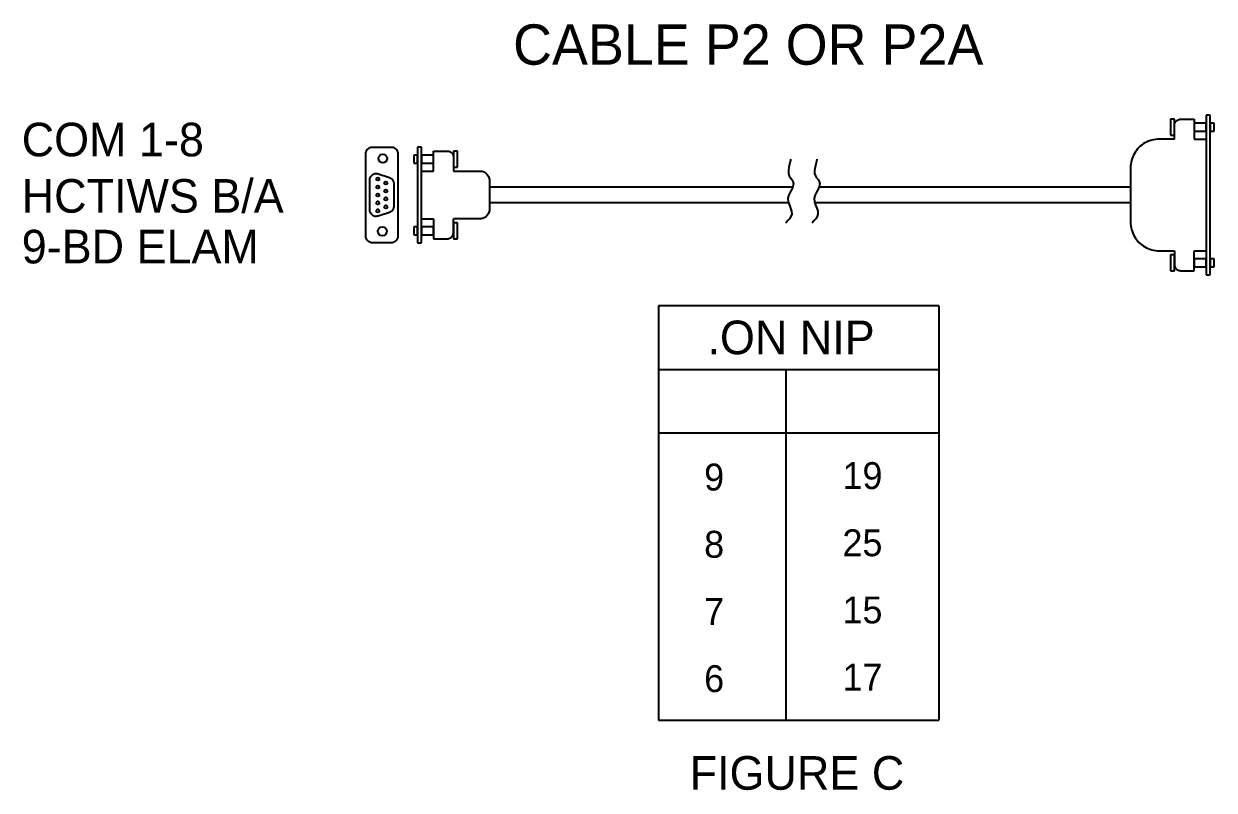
# Model space of a CAD drawing. Extents: x 0.3 to 2.83, y 0.04 to 1.68.
# Drawn here: x 1.3883 to 1.7575, y 0.2907 to 0.5283 of the extents above; entities that cross this region are included whole.
import ezdxf

# ---------------------------------------------------------------- set-up
doc = ezdxf.new("R2010")
doc.units = 0
doc.layers.add('--ANNO-TEXT', color=7, linetype='Continuous')
doc.layers.add('G-OBJT-NEW', color=7, linetype='Continuous')

msp = doc.modelspace()

# ---------------------------------------------------------------- linework, layer by layer
at = {"layer": 'G-OBJT-NEW'}
for p, q in [((1.74388, 0.49875), (1.74388, 0.49381)), ((1.74512, 0.49875), (1.74388, 0.49875)), ((1.74388, 0.49875), (1.74388, 0.49381)), ((1.74512, 0.49875), (1.74388, 0.49875)), ((1.74512, 0.49381), (1.74512, 0.49875)), ((1.74512, 0.49381), (1.74512, 0.49875)), ((1.74589, 0.49835), (1.7461, 0.49849)), ((1.74589, 0.49835), (1.7461, 0.49849)), ((1.7461, 0.49849), (1.74634, 0.4986)), ((1.7461, 0.49849), (1.74634, 0.4986)), ((1.74634, 0.4986), (1.74658, 0.49869)), ((1.74634, 0.4986), (1.74658, 0.49869)), ((1.74658, 0.49869), (1.74684, 0.49874)), ((1.74658, 0.49869), (1.74684, 0.49874)), ((1.74684, 0.49874), (1.74709, 0.49875)), ((1.74684, 0.49874), (1.74709, 0.49875)), ((1.74709, 0.49875), (1.7513, 0.49875)), ((1.74709, 0.49875), (1.7513, 0.49875)), ((1.7513, 0.49875), (1.7513, 0.49258)), ((1.7513, 0.49875), (1.7513, 0.49258)), ((1.755, 0.49999), (1.755, 0.45055)), ((1.75624, 0.49999), (1.755, 0.49999)), ((1.755, 0.49999), (1.755, 0.45055)), ((1.75624, 0.49999), (1.755, 0.49999)), ((1.75624, 0.45055), (1.75624, 0.49999)), ((1.75624, 0.45055), (1.75624, 0.49999)), ((1.74512, 0.49678), (1.74513, 0.49704)), ((1.74512, 0.49678), (1.74513, 0.49704)), ((1.74512, 0.49258), (1.74512, 0.49678)), ((1.74512, 0.49258), (1.74512, 0.49678)), ((1.74513, 0.49704), (1.74518, 0.49729)), ((1.74513, 0.49704), (1.74518, 0.49729)), ((1.74518, 0.49729), (1.74527, 0.49753)), ((1.74518, 0.49729), (1.74527, 0.49753)), ((1.74527, 0.49753), (1.74538, 0.49777)), ((1.74527, 0.49753), (1.74538, 0.49777)), ((1.74538, 0.49777), (1.74552, 0.49798)), ((1.74538, 0.49777), (1.74552, 0.49798)), ((1.74552, 0.49798), (1.7457, 0.49818)), ((1.74552, 0.49798), (1.7457, 0.49818)), ((1.7457, 0.49818), (1.74589, 0.49835)), ((1.7457, 0.49818), (1.74589, 0.49835)), ((1.7513, 0.49752), (1.7513, 0.49505)), ((1.755, 0.49752), (1.7513, 0.49752)), ((1.7513, 0.49752), (1.7513, 0.49505)), ((1.755, 0.49752), (1.7513, 0.49752)), ((1.7513, 0.49505), (1.755, 0.49505)), ((1.7513, 0.49505), (1.755, 0.49505)), ((1.755, 0.49505), (1.755, 0.49752)), ((1.755, 0.49505), (1.755, 0.49752)), ((1.75624, 0.49752), (1.75624, 0.49505)), ((1.75748, 0.49752), (1.75624, 0.49752)), ((1.75624, 0.49752), (1.75624, 0.49505)), ((1.75748, 0.49752), (1.75624, 0.49752)), ((1.75624, 0.49505), (1.75748, 0.49505)), ((1.75624, 0.49505), (1.75748, 0.49505)), ((1.75748, 0.49505), (1.75748, 0.49752)), ((1.75748, 0.49505), (1.75748, 0.49752)), ((1.73548, 0.49108), (1.735, 0.49074)), ((1.73597, 0.49138), (1.73548, 0.49108)), ((1.73648, 0.49166), (1.73597, 0.49138)), ((1.73701, 0.4919), (1.73648, 0.49166)), ((1.73756, 0.4921), (1.73701, 0.4919)), ((1.73812, 0.49227), (1.73756, 0.4921)), ((1.73868, 0.4924), (1.73812, 0.49227)), ((1.73926, 0.4925), (1.73868, 0.4924)), ((1.73984, 0.49256), (1.73926, 0.4925)), ((1.74042, 0.49258), (1.73984, 0.49256)), ((1.74512, 0.49258), (1.74042, 0.49258)), ((1.74388, 0.49381), (1.74512, 0.49381)), ((1.74388, 0.49381), (1.74512, 0.49381)), ((1.7513, 0.49258), (1.755, 0.49258)), ((1.7513, 0.49258), (1.755, 0.49258)), ((1.49438, 0.48813), (1.49439, 0.48838)), ((1.49438, 0.48813), (1.49439, 0.48838)), ((1.49438, 0.47527), (1.49438, 0.48813)), ((1.49438, 0.47527), (1.49438, 0.48813)), ((1.49439, 0.48838), (1.49444, 0.48864)), ((1.49439, 0.48838), (1.49444, 0.48864)), ((1.49444, 0.48864), (1.49453, 0.48888)), ((1.49444, 0.48864), (1.49453, 0.48888)), ((1.49453, 0.48888), (1.49464, 0.48911)), ((1.49453, 0.48888), (1.49464, 0.48911)), ((1.49464, 0.48911), (1.49479, 0.48933)), ((1.49464, 0.48911), (1.49479, 0.48933)), ((1.49479, 0.48933), (1.49496, 0.48952)), ((1.49479, 0.48933), (1.49496, 0.48952)), ((1.49496, 0.48952), (1.49515, 0.48969)), ((1.49496, 0.48952), (1.49515, 0.48969)), ((1.49515, 0.48969), (1.49537, 0.48984)), ((1.49515, 0.48969), (1.49537, 0.48984)), ((1.49537, 0.48984), (1.4956, 0.48995)), ((1.49537, 0.48984), (1.4956, 0.48995)), ((1.4956, 0.48995), (1.49584, 0.49004)), ((1.4956, 0.48995), (1.49584, 0.49004)), ((1.49584, 0.49004), (1.4961, 0.49009)), ((1.49584, 0.49004), (1.4961, 0.49009)), ((1.4961, 0.49009), (1.49635, 0.4901)), ((1.4961, 0.49009), (1.49635, 0.4901)), ((1.49635, 0.4901), (1.50229, 0.4901)), ((1.49635, 0.4901), (1.50229, 0.4901)), ((1.50229, 0.4901), (1.50255, 0.49009)), ((1.50229, 0.4901), (1.50255, 0.49009)), ((1.50255, 0.49009), (1.5028, 0.49004)), ((1.50255, 0.49009), (1.5028, 0.49004)), ((1.5028, 0.49004), (1.50304, 0.48995)), ((1.5028, 0.49004), (1.50304, 0.48995)), ((1.50304, 0.48995), (1.50328, 0.48984)), ((1.50304, 0.48995), (1.50328, 0.48984)), ((1.50328, 0.48984), (1.50349, 0.48969)), ((1.50328, 0.48984), (1.50349, 0.48969)), ((1.50349, 0.48969), (1.50369, 0.48952)), ((1.50349, 0.48969), (1.50369, 0.48952)), ((1.50369, 0.48952), (1.50386, 0.48933)), ((1.50369, 0.48952), (1.50386, 0.48933)), ((1.50386, 0.48933), (1.504, 0.48911)), ((1.50386, 0.48933), (1.504, 0.48911)), ((1.504, 0.48911), (1.50411, 0.48888)), ((1.504, 0.48911), (1.50411, 0.48888)), ((1.50411, 0.48888), (1.5042, 0.48864)), ((1.50411, 0.48888), (1.5042, 0.48864)), ((1.5042, 0.48864), (1.50425, 0.48838)), ((1.5042, 0.48864), (1.50425, 0.48838)), ((1.50425, 0.48838), (1.50426, 0.48813)), ((1.50425, 0.48838), (1.50426, 0.48813)), ((1.50426, 0.48813), (1.50426, 0.46242)), ((1.50426, 0.48813), (1.50426, 0.46242)), ((1.51044, 0.48763), (1.50921, 0.48763)), ((1.50921, 0.48763), (1.50921, 0.48516)), ((1.51044, 0.48763), (1.50921, 0.48763)), ((1.50921, 0.48763), (1.50921, 0.48516)), ((1.51168, 0.4901), (1.51044, 0.4901)), ((1.51044, 0.4901), (1.51044, 0.46044)), ((1.51168, 0.4901), (1.51044, 0.4901)), ((1.51044, 0.4901), (1.51044, 0.46044)), ((1.51044, 0.48516), (1.51044, 0.48763)), ((1.51044, 0.48516), (1.51044, 0.48763)), ((1.51168, 0.46044), (1.51168, 0.4901)), ((1.51168, 0.46044), (1.51168, 0.4901)), ((1.51539, 0.48763), (1.51168, 0.48763)), ((1.51168, 0.48763), (1.51168, 0.48516)), ((1.51539, 0.48763), (1.51168, 0.48763)), ((1.51168, 0.48763), (1.51168, 0.48516)), ((1.51539, 0.48269), (1.51539, 0.48887)), ((1.51539, 0.48887), (1.51959, 0.48887)), ((1.51539, 0.48269), (1.51539, 0.48887)), ((1.51539, 0.48887), (1.51959, 0.48887)), ((1.51539, 0.48516), (1.51539, 0.48763)), ((1.51539, 0.48516), (1.51539, 0.48763)), ((1.51959, 0.48887), (1.51985, 0.48885)), ((1.51959, 0.48887), (1.51985, 0.48885)), ((1.51985, 0.48885), (1.5201, 0.4888)), ((1.51985, 0.48885), (1.5201, 0.4888)), ((1.5201, 0.4888), (1.52035, 0.48872)), ((1.5201, 0.4888), (1.52035, 0.48872)), ((1.52035, 0.48872), (1.52058, 0.4886)), ((1.52035, 0.48872), (1.52058, 0.4886)), ((1.52058, 0.4886), (1.52079, 0.48846)), ((1.52058, 0.4886), (1.52079, 0.48846)), ((1.52079, 0.48846), (1.52099, 0.48829)), ((1.52079, 0.48846), (1.52099, 0.48829)), ((1.52099, 0.48829), (1.52116, 0.48809)), ((1.52099, 0.48829), (1.52116, 0.48809)), ((1.52116, 0.48809), (1.5213, 0.48788)), ((1.52116, 0.48809), (1.5213, 0.48788)), ((1.5213, 0.48788), (1.52142, 0.48765)), ((1.5213, 0.48788), (1.52142, 0.48765)), ((1.52142, 0.48765), (1.5215, 0.4874)), ((1.52142, 0.48765), (1.5215, 0.4874)), ((1.5215, 0.4874), (1.52155, 0.48715)), ((1.5215, 0.4874), (1.52155, 0.48715)), ((1.5228, 0.48887), (1.52157, 0.48887)), ((1.52157, 0.48887), (1.52157, 0.48392)), ((1.5228, 0.48887), (1.52157, 0.48887)), ((1.52157, 0.48887), (1.52157, 0.48392)), ((1.5228, 0.48392), (1.5228, 0.48887)), ((1.5228, 0.48392), (1.5228, 0.48887)), ((1.73244, 0.48761), (1.7322, 0.48708)), ((1.73271, 0.48813), (1.73244, 0.48761)), ((1.73302, 0.48862), (1.73271, 0.48813)), ((1.73336, 0.48909), (1.73302, 0.48862)), ((1.73373, 0.48954), (1.73336, 0.48909)), ((1.73413, 0.48997), (1.73373, 0.48954)), ((1.73455, 0.49037), (1.73413, 0.48997)), ((1.735, 0.49074), (1.73455, 0.49037)), ((1.50921, 0.48516), (1.51044, 0.48516)), ((1.50921, 0.48516), (1.51044, 0.48516)), ((1.51168, 0.48516), (1.51539, 0.48516)), ((1.51168, 0.48516), (1.51539, 0.48516)), ((1.52155, 0.48715), (1.52157, 0.48689)), ((1.52155, 0.48715), (1.52157, 0.48689)), ((1.52157, 0.48689), (1.52157, 0.48269)), ((1.52157, 0.48689), (1.52157, 0.48269)), ((1.52157, 0.48392), (1.5228, 0.48392)), ((1.52157, 0.48392), (1.5228, 0.48392)), ((1.62555, 0.48385), (1.6254, 0.48288)), ((1.62578, 0.48479), (1.62555, 0.48385)), ((1.626, 0.48564), (1.62578, 0.48479)), ((1.62614, 0.48632), (1.626, 0.48564)), ((1.6337, 0.48385), (1.63354, 0.48288)), ((1.63393, 0.48479), (1.6337, 0.48385)), ((1.63415, 0.48564), (1.63393, 0.48479)), ((1.63428, 0.48632), (1.63415, 0.48564)), ((1.73154, 0.48426), (1.73152, 0.48368)), ((1.73152, 0.48368), (1.73152, 0.46687)), ((1.7316, 0.48484), (1.73154, 0.48426)), ((1.73169, 0.48541), (1.7316, 0.48484)), ((1.73182, 0.48598), (1.73169, 0.48541)), ((1.73199, 0.48654), (1.73182, 0.48598)), ((1.7322, 0.48708), (1.73199, 0.48654)), ((1.49561, 0.47994), (1.49564, 0.48025)), ((1.49561, 0.47994), (1.49564, 0.48025)), ((1.49561, 0.47527), (1.49561, 0.47994)), ((1.49561, 0.47527), (1.49561, 0.47994)), ((1.49564, 0.48025), (1.49571, 0.48056)), ((1.49564, 0.48025), (1.49571, 0.48056)), ((1.49571, 0.48056), (1.49583, 0.48084)), ((1.49571, 0.48056), (1.49583, 0.48084)), ((1.49583, 0.48084), (1.49599, 0.48111)), ((1.49583, 0.48084), (1.49599, 0.48111)), ((1.49599, 0.48111), (1.4962, 0.48135)), ((1.49599, 0.48111), (1.4962, 0.48135)), ((1.4962, 0.48135), (1.49643, 0.48155)), ((1.4962, 0.48135), (1.49643, 0.48155)), ((1.49643, 0.48155), (1.4967, 0.48171)), ((1.49643, 0.48155), (1.4967, 0.48171)), ((1.4967, 0.48171), (1.49699, 0.48183)), ((1.4967, 0.48171), (1.49699, 0.48183)), ((1.49699, 0.48183), (1.49729, 0.4819)), ((1.49699, 0.48183), (1.49729, 0.4819)), ((1.49729, 0.4819), (1.4976, 0.48192)), ((1.49729, 0.4819), (1.4976, 0.48192)), ((1.4976, 0.48192), (1.49791, 0.48189)), ((1.4976, 0.48192), (1.49791, 0.48189)), ((1.49791, 0.48189), (1.49822, 0.48182)), ((1.49791, 0.48189), (1.49822, 0.48182)), ((1.49822, 0.48182), (1.50168, 0.48067)), ((1.49822, 0.48182), (1.50168, 0.48067)), ((1.50168, 0.48067), (1.50187, 0.48059)), ((1.50168, 0.48067), (1.50187, 0.48059)), ((1.50187, 0.48059), (1.50205, 0.4805)), ((1.50187, 0.48059), (1.50205, 0.4805)), ((1.50205, 0.4805), (1.50222, 0.48038)), ((1.50205, 0.4805), (1.50222, 0.48038)), ((1.50222, 0.48038), (1.50238, 0.48025)), ((1.50222, 0.48038), (1.50238, 0.48025)), ((1.50238, 0.48025), (1.50253, 0.48011)), ((1.50238, 0.48025), (1.50253, 0.48011)), ((1.50253, 0.48011), (1.50266, 0.47995)), ((1.50253, 0.48011), (1.50266, 0.47995)), ((1.50266, 0.47995), (1.50277, 0.47977)), ((1.50266, 0.47995), (1.50277, 0.47977)), ((1.51168, 0.48269), (1.51539, 0.48269)), ((1.51168, 0.48269), (1.51539, 0.48269)), ((1.52157, 0.48269), (1.52973, 0.48269)), ((1.52157, 0.48269), (1.52973, 0.48269)), ((1.52973, 0.48269), (1.53006, 0.48267)), ((1.52973, 0.48269), (1.53006, 0.48267)), ((1.53006, 0.48267), (1.53039, 0.48261)), ((1.53006, 0.48267), (1.53039, 0.48261)), ((1.53039, 0.48261), (1.53071, 0.48252)), ((1.53039, 0.48261), (1.53071, 0.48252)), ((1.53071, 0.48252), (1.53101, 0.48239)), ((1.53071, 0.48252), (1.53101, 0.48239)), ((1.53101, 0.48239), (1.5313, 0.48223)), ((1.53101, 0.48239), (1.5313, 0.48223)), ((1.5313, 0.48223), (1.53157, 0.48204)), ((1.5313, 0.48223), (1.53157, 0.48204)), ((1.53157, 0.48204), (1.53182, 0.48182)), ((1.53157, 0.48204), (1.53182, 0.48182)), ((1.53182, 0.48182), (1.53204, 0.48157)), ((1.53182, 0.48182), (1.53204, 0.48157)), ((1.53204, 0.48157), (1.53224, 0.4813)), ((1.53204, 0.48157), (1.53224, 0.4813)), ((1.53224, 0.4813), (1.5324, 0.48101)), ((1.53224, 0.4813), (1.5324, 0.48101)), ((1.5324, 0.48101), (1.53253, 0.4807)), ((1.5324, 0.48101), (1.53253, 0.4807)), ((1.53253, 0.4807), (1.53262, 0.48038)), ((1.53253, 0.4807), (1.53262, 0.48038)), ((1.53262, 0.48038), (1.53267, 0.48005)), ((1.53262, 0.48038), (1.53267, 0.48005)), ((1.53267, 0.48005), (1.53269, 0.47972)), ((1.53267, 0.48005), (1.53269, 0.47972)), ((1.6254, 0.48288), (1.62541, 0.48195)), ((1.62541, 0.48195), (1.62565, 0.48119)), ((1.62565, 0.48119), (1.62604, 0.48059)), ((1.62604, 0.48059), (1.62646, 0.48004)), ((1.62646, 0.48004), (1.62682, 0.47944)), ((1.63354, 0.48288), (1.63356, 0.48195)), ((1.63356, 0.48195), (1.63379, 0.48119)), ((1.63379, 0.48119), (1.63418, 0.48059)), ((1.63418, 0.48059), (1.63461, 0.48004)), ((1.63461, 0.48004), (1.63497, 0.47944)), ((1.50277, 0.47977), (1.50286, 0.47959)), ((1.50277, 0.47977), (1.50286, 0.47959)), ((1.50286, 0.47959), (1.50293, 0.4794)), ((1.50286, 0.47959), (1.50293, 0.4794)), ((1.50293, 0.4794), (1.50299, 0.4792)), ((1.50293, 0.4794), (1.50299, 0.4792)), ((1.50299, 0.4792), (1.50302, 0.479)), ((1.50299, 0.4792), (1.50302, 0.479)), ((1.50302, 0.479), (1.50303, 0.47879)), ((1.50302, 0.479), (1.50303, 0.47879)), ((1.50303, 0.47879), (1.50303, 0.47175)), ((1.50303, 0.47879), (1.50303, 0.47175)), ((1.53269, 0.47972), (1.53269, 0.47082)), ((1.53269, 0.47972), (1.53269, 0.47082)), ((1.53269, 0.47774), (1.6268, 0.47774)), ((1.62645, 0.47702), (1.62596, 0.47618)), ((1.62684, 0.47784), (1.62645, 0.47702)), ((1.62682, 0.47944), (1.62698, 0.47868)), ((1.62698, 0.47868), (1.62684, 0.47784)), ((1.6346, 0.47702), (1.6341, 0.47618)), ((1.63499, 0.47784), (1.6346, 0.47702)), ((1.63495, 0.47774), (1.73152, 0.47774)), ((1.63497, 0.47944), (1.63513, 0.47868)), ((1.63513, 0.47868), (1.63499, 0.47784)), ((1.49438, 0.46242), (1.49438, 0.47527)), ((1.49438, 0.46242), (1.49438, 0.47527)), ((1.49561, 0.4706), (1.49561, 0.47527)), ((1.49561, 0.4706), (1.49561, 0.47527)), ((1.62551, 0.4728), (1.53269, 0.4728)), ((1.62552, 0.47527), (1.62529, 0.47426)), ((1.62529, 0.47426), (1.62538, 0.47318)), ((1.62538, 0.47318), (1.62571, 0.47215)), ((1.62596, 0.47618), (1.62552, 0.47527)), ((1.63367, 0.47527), (1.63344, 0.47426)), ((1.63344, 0.47426), (1.63353, 0.47318)), ((1.63353, 0.47318), (1.63386, 0.47215)), ((1.73152, 0.4728), (1.63366, 0.4728)), ((1.6341, 0.47618), (1.63367, 0.47527)), ((1.49564, 0.47029), (1.49561, 0.4706)), ((1.49564, 0.47029), (1.49561, 0.4706)), ((1.49571, 0.46999), (1.49564, 0.47029)), ((1.49571, 0.46999), (1.49564, 0.47029)), ((1.49583, 0.4697), (1.49571, 0.46999)), ((1.49583, 0.4697), (1.49571, 0.46999)), ((1.49599, 0.46943), (1.49583, 0.4697)), ((1.49599, 0.46943), (1.49583, 0.4697)), ((1.4962, 0.4692), (1.49599, 0.46943)), ((1.4962, 0.4692), (1.49599, 0.46943)), ((1.49643, 0.469), (1.4962, 0.4692)), ((1.49643, 0.469), (1.4962, 0.4692)), ((1.4967, 0.46883), (1.49643, 0.469)), ((1.4967, 0.46883), (1.49643, 0.469)), ((1.50168, 0.46988), (1.49822, 0.46872)), ((1.50168, 0.46988), (1.49822, 0.46872)), ((1.50187, 0.46995), (1.50168, 0.46988)), ((1.50187, 0.46995), (1.50168, 0.46988)), ((1.50205, 0.47005), (1.50187, 0.46995)), ((1.50205, 0.47005), (1.50187, 0.46995)), ((1.50222, 0.47016), (1.50205, 0.47005)), ((1.50222, 0.47016), (1.50205, 0.47005)), ((1.50238, 0.47029), (1.50222, 0.47016)), ((1.50238, 0.47029), (1.50222, 0.47016)), ((1.50253, 0.47044), (1.50238, 0.47029)), ((1.50253, 0.47044), (1.50238, 0.47029)), ((1.50266, 0.4706), (1.50253, 0.47044)), ((1.50266, 0.4706), (1.50253, 0.47044)), ((1.50277, 0.47077), (1.50266, 0.4706)), ((1.50277, 0.47077), (1.50266, 0.4706)), ((1.50286, 0.47095), (1.50277, 0.47077)), ((1.50286, 0.47095), (1.50277, 0.47077)), ((1.50293, 0.47115), (1.50286, 0.47095)), ((1.50293, 0.47115), (1.50286, 0.47095)), ((1.50299, 0.47134), (1.50293, 0.47115)), ((1.50299, 0.47134), (1.50293, 0.47115)), ((1.50302, 0.47155), (1.50299, 0.47134)), ((1.50302, 0.47155), (1.50299, 0.47134)), ((1.50303, 0.47175), (1.50302, 0.47155)), ((1.50303, 0.47175), (1.50302, 0.47155)), ((1.53204, 0.46897), (1.53182, 0.46872)), ((1.53204, 0.46897), (1.53182, 0.46872)), ((1.53224, 0.46924), (1.53204, 0.46897)), ((1.53224, 0.46924), (1.53204, 0.46897)), ((1.5324, 0.46954), (1.53224, 0.46924)), ((1.5324, 0.46954), (1.53224, 0.46924)), ((1.53253, 0.46984), (1.5324, 0.46954)), ((1.53253, 0.46984), (1.5324, 0.46954)), ((1.53262, 0.47016), (1.53253, 0.46984)), ((1.53262, 0.47016), (1.53253, 0.46984)), ((1.53267, 0.47049), (1.53262, 0.47016)), ((1.53267, 0.47049), (1.53262, 0.47016)), ((1.53269, 0.47082), (1.53267, 0.47049)), ((1.53269, 0.47082), (1.53267, 0.47049)), ((1.62571, 0.47215), (1.62611, 0.47116)), ((1.62611, 0.47116), (1.62641, 0.47022)), ((1.62644, 0.46935), (1.62617, 0.46856)), ((1.62641, 0.47022), (1.62644, 0.46935)), ((1.63386, 0.47215), (1.63426, 0.47116)), ((1.63426, 0.47116), (1.63456, 0.47022)), ((1.63459, 0.46935), (1.63432, 0.46856)), ((1.63456, 0.47022), (1.63459, 0.46935)), ((1.49699, 0.46872), (1.4967, 0.46883)), ((1.49699, 0.46872), (1.4967, 0.46883)), ((1.49729, 0.46864), (1.49699, 0.46872)), ((1.49729, 0.46864), (1.49699, 0.46872)), ((1.4976, 0.46862), (1.49729, 0.46864)), ((1.4976, 0.46862), (1.49729, 0.46864)), ((1.49791, 0.46865), (1.4976, 0.46862)), ((1.49791, 0.46865), (1.4976, 0.46862)), ((1.49822, 0.46872), (1.49791, 0.46865)), ((1.49822, 0.46872), (1.49791, 0.46865)), ((1.51044, 0.46538), (1.50921, 0.46538)), ((1.50921, 0.46538), (1.50921, 0.46291)), ((1.51044, 0.46538), (1.50921, 0.46538)), ((1.50921, 0.46538), (1.50921, 0.46291)), ((1.51044, 0.46291), (1.51044, 0.46538)), ((1.51044, 0.46291), (1.51044, 0.46538)), ((1.51168, 0.46786), (1.51539, 0.46786)), ((1.51168, 0.46786), (1.51539, 0.46786)), ((1.51539, 0.46538), (1.51168, 0.46538)), ((1.51168, 0.46538), (1.51168, 0.46291)), ((1.51539, 0.46538), (1.51168, 0.46538)), ((1.51168, 0.46538), (1.51168, 0.46291)), ((1.51539, 0.46786), (1.51539, 0.46168)), ((1.51539, 0.46786), (1.51539, 0.46168)), ((1.51539, 0.46291), (1.51539, 0.46538)), ((1.51539, 0.46291), (1.51539, 0.46538)), ((1.52157, 0.46365), (1.52157, 0.46786)), ((1.52973, 0.46786), (1.52157, 0.46786)), ((1.52157, 0.46365), (1.52157, 0.46786)), ((1.52973, 0.46786), (1.52157, 0.46786)), ((1.5228, 0.46662), (1.52157, 0.46662)), ((1.52157, 0.46662), (1.52157, 0.46168)), ((1.5228, 0.46662), (1.52157, 0.46662)), ((1.52157, 0.46662), (1.52157, 0.46168)), ((1.5228, 0.46168), (1.5228, 0.46662)), ((1.5228, 0.46168), (1.5228, 0.46662)), ((1.53006, 0.46787), (1.52973, 0.46786)), ((1.53006, 0.46787), (1.52973, 0.46786)), ((1.53039, 0.46793), (1.53006, 0.46787)), ((1.53039, 0.46793), (1.53006, 0.46787)), ((1.53071, 0.46802), (1.53039, 0.46793)), ((1.53071, 0.46802), (1.53039, 0.46793)), ((1.53101, 0.46815), (1.53071, 0.46802)), ((1.53101, 0.46815), (1.53071, 0.46802)), ((1.5313, 0.46831), (1.53101, 0.46815)), ((1.5313, 0.46831), (1.53101, 0.46815)), ((1.53157, 0.4685), (1.5313, 0.46831)), ((1.53157, 0.4685), (1.5313, 0.46831)), ((1.53182, 0.46872), (1.53157, 0.4685)), ((1.53182, 0.46872), (1.53157, 0.4685)), ((1.62482, 0.46688), (1.6245, 0.4665)), ((1.62527, 0.46734), (1.62482, 0.46688)), ((1.62575, 0.4679), (1.62527, 0.46734)), ((1.62617, 0.46856), (1.62575, 0.4679)), ((1.63297, 0.46688), (1.63265, 0.4665)), ((1.63342, 0.46734), (1.63297, 0.46688)), ((1.6339, 0.4679), (1.63342, 0.46734)), ((1.63432, 0.46856), (1.6339, 0.4679)), ((1.73152, 0.46687), (1.73154, 0.46629)), ((1.73154, 0.46629), (1.7316, 0.46571)), ((1.7316, 0.46571), (1.73169, 0.46513)), ((1.49439, 0.46216), (1.49438, 0.46242)), ((1.49439, 0.46216), (1.49438, 0.46242)), ((1.49444, 0.46191), (1.49439, 0.46216)), ((1.49444, 0.46191), (1.49439, 0.46216)), ((1.49453, 0.46166), (1.49444, 0.46191)), ((1.49453, 0.46166), (1.49444, 0.46191)), ((1.49464, 0.46143), (1.49453, 0.46166)), ((1.49464, 0.46143), (1.49453, 0.46166)), ((1.50411, 0.46166), (1.504, 0.46143)), ((1.50411, 0.46166), (1.504, 0.46143)), ((1.5042, 0.46191), (1.50411, 0.46166)), ((1.5042, 0.46191), (1.50411, 0.46166)), ((1.50425, 0.46216), (1.5042, 0.46191)), ((1.50425, 0.46216), (1.5042, 0.46191)), ((1.50426, 0.46242), (1.50425, 0.46216)), ((1.50426, 0.46242), (1.50425, 0.46216)), ((1.50921, 0.46291), (1.51044, 0.46291)), ((1.50921, 0.46291), (1.51044, 0.46291)), ((1.51168, 0.46291), (1.51539, 0.46291)), ((1.51168, 0.46291), (1.51539, 0.46291)), ((1.51539, 0.46168), (1.51959, 0.46168)), ((1.51539, 0.46168), (1.51959, 0.46168)), ((1.51959, 0.46168), (1.51985, 0.46169)), ((1.51959, 0.46168), (1.51985, 0.46169)), ((1.51985, 0.46169), (1.5201, 0.46174)), ((1.51985, 0.46169), (1.5201, 0.46174)), ((1.5201, 0.46174), (1.52035, 0.46183)), ((1.5201, 0.46174), (1.52035, 0.46183)), ((1.52035, 0.46183), (1.52058, 0.46194)), ((1.52035, 0.46183), (1.52058, 0.46194)), ((1.52058, 0.46194), (1.52079, 0.46208)), ((1.52058, 0.46194), (1.52079, 0.46208)), ((1.52079, 0.46208), (1.52099, 0.46226)), ((1.52079, 0.46208), (1.52099, 0.46226)), ((1.52099, 0.46226), (1.52116, 0.46245)), ((1.52099, 0.46226), (1.52116, 0.46245)), ((1.52116, 0.46245), (1.5213, 0.46266)), ((1.52116, 0.46245), (1.5213, 0.46266)), ((1.5213, 0.46266), (1.52142, 0.4629)), ((1.5213, 0.46266), (1.52142, 0.4629)), ((1.52142, 0.4629), (1.5215, 0.46314)), ((1.52142, 0.4629), (1.5215, 0.46314)), ((1.5215, 0.46314), (1.52155, 0.4634)), ((1.5215, 0.46314), (1.52155, 0.4634)), ((1.52155, 0.4634), (1.52157, 0.46365)), ((1.52155, 0.4634), (1.52157, 0.46365)), ((1.52157, 0.46168), (1.5228, 0.46168)), ((1.52157, 0.46168), (1.5228, 0.46168)), ((1.73169, 0.46513), (1.73182, 0.46456)), ((1.73182, 0.46456), (1.73199, 0.46401)), ((1.73199, 0.46401), (1.7322, 0.46346)), ((1.7322, 0.46346), (1.73244, 0.46293)), ((1.73244, 0.46293), (1.73271, 0.46242)), ((1.73271, 0.46242), (1.73302, 0.46192)), ((1.73302, 0.46192), (1.73336, 0.46145)), ((1.49479, 0.46121), (1.49464, 0.46143)), ((1.49479, 0.46121), (1.49464, 0.46143)), ((1.49496, 0.46102), (1.49479, 0.46121)), ((1.49496, 0.46102), (1.49479, 0.46121)), ((1.49515, 0.46085), (1.49496, 0.46102)), ((1.49515, 0.46085), (1.49496, 0.46102)), ((1.49537, 0.46071), (1.49515, 0.46085)), ((1.49537, 0.46071), (1.49515, 0.46085)), ((1.4956, 0.46059), (1.49537, 0.46071)), ((1.4956, 0.46059), (1.49537, 0.46071)), ((1.49584, 0.46051), (1.4956, 0.46059)), ((1.49584, 0.46051), (1.4956, 0.46059)), ((1.4961, 0.46046), (1.49584, 0.46051)), ((1.4961, 0.46046), (1.49584, 0.46051)), ((1.49635, 0.46044), (1.4961, 0.46046)), ((1.49635, 0.46044), (1.4961, 0.46046)), ((1.50229, 0.46044), (1.49635, 0.46044)), ((1.50229, 0.46044), (1.49635, 0.46044)), ((1.50255, 0.46046), (1.50229, 0.46044)), ((1.50255, 0.46046), (1.50229, 0.46044)), ((1.5028, 0.46051), (1.50255, 0.46046)), ((1.5028, 0.46051), (1.50255, 0.46046)), ((1.50304, 0.46059), (1.5028, 0.46051)), ((1.50304, 0.46059), (1.5028, 0.46051)), ((1.50328, 0.46071), (1.50304, 0.46059)), ((1.50328, 0.46071), (1.50304, 0.46059)), ((1.50349, 0.46085), (1.50328, 0.46071)), ((1.50349, 0.46085), (1.50328, 0.46071)), ((1.50369, 0.46102), (1.50349, 0.46085)), ((1.50369, 0.46102), (1.50349, 0.46085)), ((1.50386, 0.46121), (1.50369, 0.46102)), ((1.50386, 0.46121), (1.50369, 0.46102)), ((1.504, 0.46143), (1.50386, 0.46121)), ((1.504, 0.46143), (1.50386, 0.46121)), ((1.51044, 0.46044), (1.51168, 0.46044)), ((1.51044, 0.46044), (1.51168, 0.46044)), ((1.73336, 0.46145), (1.73373, 0.461)), ((1.73373, 0.461), (1.73413, 0.46057)), ((1.73413, 0.46057), (1.73455, 0.46018)), ((1.73455, 0.46018), (1.735, 0.45981)), ((1.735, 0.45981), (1.73548, 0.45947)), ((1.73548, 0.45947), (1.73597, 0.45916)), ((1.73597, 0.45916), (1.73648, 0.45889)), ((1.73648, 0.45889), (1.73701, 0.45865)), ((1.73701, 0.45865), (1.73756, 0.45844)), ((1.73756, 0.45844), (1.73812, 0.45827)), ((1.73812, 0.45827), (1.73868, 0.45814)), ((1.73868, 0.45814), (1.73926, 0.45804)), ((1.73926, 0.45804), (1.73984, 0.45799)), ((1.73984, 0.45799), (1.74042, 0.45797)), ((1.74042, 0.45797), (1.74512, 0.45797)), ((1.74512, 0.45797), (1.74512, 0.45377)), ((1.74512, 0.45797), (1.74512, 0.45377)), ((1.7513, 0.45179), (1.7513, 0.45797)), ((1.7513, 0.45797), (1.755, 0.45797)), ((1.7513, 0.45179), (1.7513, 0.45797)), ((1.7513, 0.45797), (1.755, 0.45797)), ((1.74388, 0.45673), (1.74388, 0.45179)), ((1.74512, 0.45673), (1.74388, 0.45673)), ((1.74388, 0.45673), (1.74388, 0.45179)), ((1.74512, 0.45673), (1.74388, 0.45673)), ((1.74512, 0.45179), (1.74512, 0.45673)), ((1.74512, 0.45179), (1.74512, 0.45673)), ((1.7513, 0.4555), (1.7513, 0.45302)), ((1.755, 0.4555), (1.7513, 0.4555)), ((1.7513, 0.4555), (1.7513, 0.45302)), ((1.755, 0.4555), (1.7513, 0.4555)), ((1.755, 0.45302), (1.755, 0.4555)), ((1.755, 0.45302), (1.755, 0.4555)), ((1.75624, 0.4555), (1.75624, 0.45302)), ((1.75748, 0.4555), (1.75624, 0.4555)), ((1.75624, 0.4555), (1.75624, 0.45302)), ((1.75748, 0.4555), (1.75624, 0.4555)), ((1.75748, 0.45302), (1.75748, 0.4555)), ((1.75748, 0.45302), (1.75748, 0.4555)), ((1.74388, 0.45179), (1.74512, 0.45179)), ((1.74388, 0.45179), (1.74512, 0.45179)), ((1.74512, 0.45377), (1.74513, 0.45351)), ((1.74512, 0.45377), (1.74513, 0.45351)), ((1.74513, 0.45351), (1.74518, 0.45325)), ((1.74513, 0.45351), (1.74518, 0.45325)), ((1.74518, 0.45325), (1.74527, 0.45301)), ((1.74518, 0.45325), (1.74527, 0.45301)), ((1.74527, 0.45301), (1.74538, 0.45278)), ((1.74527, 0.45301), (1.74538, 0.45278)), ((1.74538, 0.45278), (1.74552, 0.45256)), ((1.74538, 0.45278), (1.74552, 0.45256)), ((1.74552, 0.45256), (1.7457, 0.45237)), ((1.74552, 0.45256), (1.7457, 0.45237)), ((1.7457, 0.45237), (1.74589, 0.4522)), ((1.7457, 0.45237), (1.74589, 0.4522)), ((1.74589, 0.4522), (1.7461, 0.45205)), ((1.74589, 0.4522), (1.7461, 0.45205)), ((1.7461, 0.45205), (1.74634, 0.45194)), ((1.7461, 0.45205), (1.74634, 0.45194)), ((1.74634, 0.45194), (1.74658, 0.45186)), ((1.74634, 0.45194), (1.74658, 0.45186)), ((1.74658, 0.45186), (1.74684, 0.45181)), ((1.74658, 0.45186), (1.74684, 0.45181)), ((1.74684, 0.45181), (1.74709, 0.45179)), ((1.74684, 0.45181), (1.74709, 0.45179)), ((1.74709, 0.45179), (1.7513, 0.45179)), ((1.74709, 0.45179), (1.7513, 0.45179)), ((1.7513, 0.45302), (1.755, 0.45302)), ((1.7513, 0.45302), (1.755, 0.45302)), ((1.755, 0.45055), (1.75624, 0.45055)), ((1.755, 0.45055), (1.75624, 0.45055)), ((1.75624, 0.45302), (1.75748, 0.45302)), ((1.75624, 0.45302), (1.75748, 0.45302)), ((1.58518, 0.44092), (1.58518, 0.31238)), ((1.67205, 0.44092), (1.58518, 0.44092)), ((1.67205, 0.44092), (1.67205, 0.31238)), ((1.58518, 0.42115), (1.67205, 0.42115)), ((1.62473, 0.31238), (1.62473, 0.42115)), ((1.67205, 0.40137), (1.58518, 0.40137)), ((1.58518, 0.31238), (1.67205, 0.31238))]:
    msp.add_line(p, q, dxfattribs=at)
for centre, radius in [((1.49962, 0.48654), 0.00136), ((1.49962, 0.48654), 0.00136), ((1.49808, 0.48022), 0.000494), ((1.49808, 0.48022), 0.000494), ((1.49808, 0.47774), 0.000494), ((1.49808, 0.47774), 0.000494), ((1.50056, 0.47898), 0.000494), ((1.50056, 0.47898), 0.000494), ((1.50056, 0.47651), 0.000494), ((1.50056, 0.47651), 0.000494), ((1.49808, 0.47527), 0.000494), ((1.49808, 0.47527), 0.000494), ((1.49808, 0.4728), 0.000494), ((1.49808, 0.4728), 0.000494), ((1.50056, 0.47404), 0.000494), ((1.50056, 0.47404), 0.000494), ((1.49808, 0.47033), 0.000494), ((1.49808, 0.47033), 0.000494), ((1.50056, 0.47156), 0.000494), ((1.50056, 0.47156), 0.000494), ((1.4995, 0.46402), 0.00138), ((1.4995, 0.46402), 0.00138)]:
    msp.add_circle(centre, radius, dxfattribs=at)

# ---------------------------------------------------------------- texts
at = {"layer": '--ANNO-TEXT'}
for s, height, p in [('CABLE P2 OR P2A', 0.0125, (1.54003, 0.51565)), ('COM 1-8', 0.010417, (1.38764, 0.48724)), ('HCTIWS B/A', 0.010417, (1.38764, 0.46977)), ('9-BD ELAM', 0.010417, (1.38764, 0.45405)), ('.ON NIP', 0.010417, (1.60032, 0.42589)), ('9', 0.00833, (1.59929, 0.38364)), ('19', 0.008333, (1.64219, 0.38409)), ('8', 0.00833, (1.59929, 0.3628)), ('25', 0.008333, (1.64219, 0.36326)), ('15', 0.008333, (1.64219, 0.34243)), ('7', 0.00833, (1.59929, 0.34197)), ('6', 0.00833, (1.59929, 0.32114)), ('17', 0.008333, (1.64219, 0.32159)), ('FIGURE C', 0.010417, (1.5948, 0.29086))]:
    msp.add_text(s, height=height, dxfattribs=at).set_placement(p)

doc.saveas('drawing.dxf')
